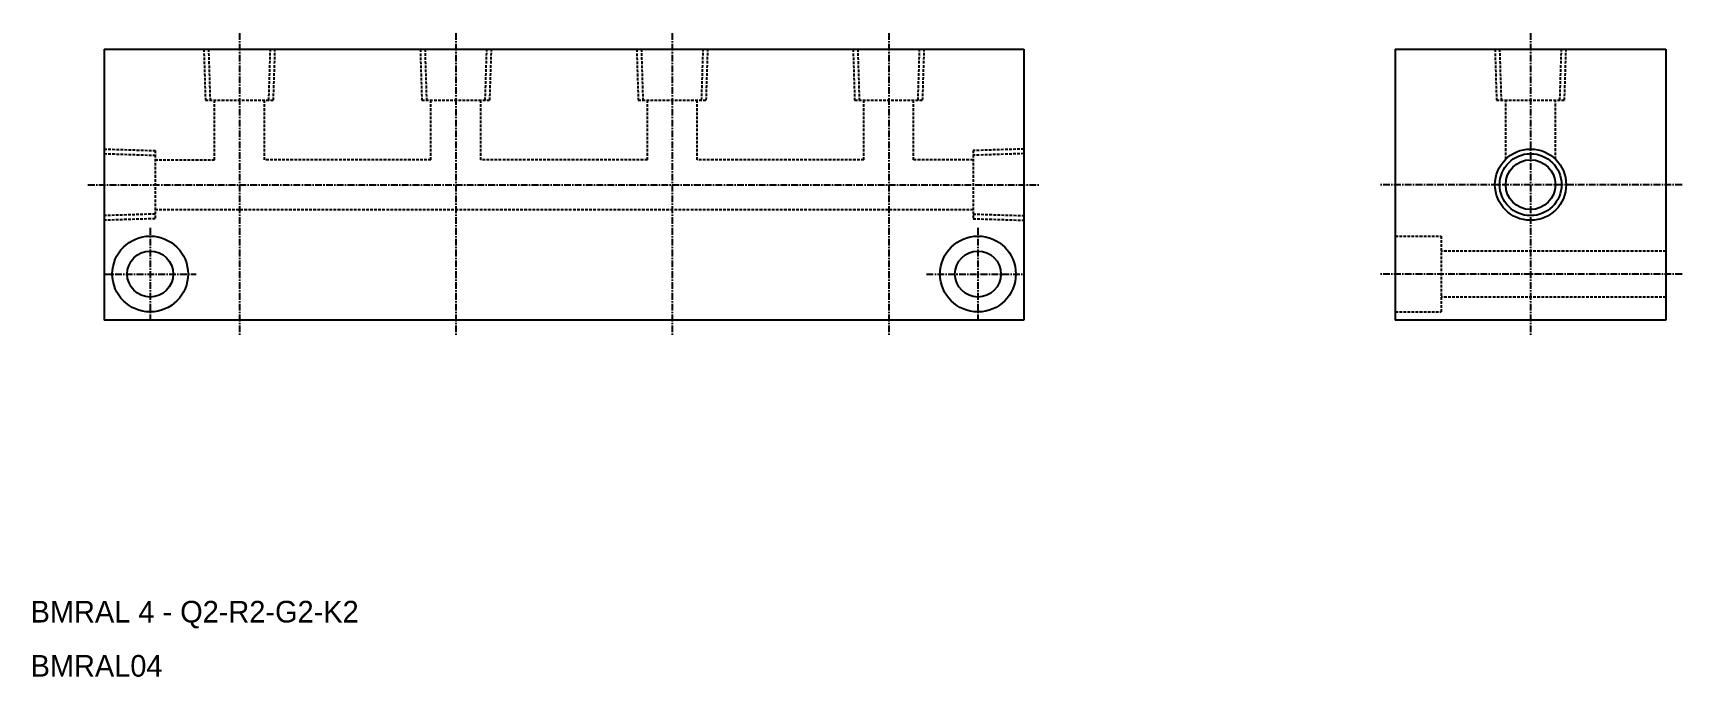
# Model space of a CAD drawing. Extents: x 1520 to 1825, y 380 to 499.
import ezdxf

# ---------------------------------------------------------------- set-up
doc = ezdxf.new("R2010")
doc.units = 0
doc.linetypes.add('CENTER', pattern=[2, 1.25, -0.25, 0.25, -0.25])
doc.linetypes.add('DASHED', pattern=[0.75, 0.5, -0.25])
doc.layers.get('0').update_dxf_attribs({"linetype": 'CONTINUOUS'})
doc.layers.add('CENTER', color=1, linetype='CENTER')

msp = doc.modelspace()

# ---------------------------------------------------------------- linework, layer by layer
at = {"color": 7, "linetype": 'CONTINUOUS'}
for p, q in [((1533.66, 495.63), (1703.66, 495.63)), ((1533.66, 495.63), (1533.66, 445.63)), ((1703.66, 495.63), (1703.66, 445.63)), ((1772.3, 495.63), (1822.3, 495.63)), ((1772.3, 495.63), (1772.3, 445.63)), ((1822.3, 495.63), (1822.3, 445.63)), ((1703.66, 445.63), (1533.66, 445.63)), ((1822.3, 445.63), (1772.3, 445.63))]:
    msp.add_line(p, q, dxfattribs=at)
at = {"color": 3, "linetype": 'DASHED'}
for p, q in [((1552.08, 495.63), (1552.37, 486.23)), ((1552.94, 495.66), (1553.23, 486.23)), ((1564.09, 486.23), (1564.38, 495.66)), ((1564.94, 486.23), (1565.24, 495.63)), ((1592.08, 495.63), (1592.37, 486.23)), ((1592.94, 495.66), (1593.23, 486.23)), ((1604.09, 486.23), (1604.38, 495.66)), ((1604.94, 486.23), (1605.24, 495.63)), ((1632.08, 495.63), (1632.37, 486.23)), ((1632.94, 495.66), (1633.23, 486.23)), ((1644.09, 486.23), (1644.38, 495.66)), ((1644.94, 486.23), (1645.24, 495.63)), ((1672.08, 495.63), (1672.37, 486.23)), ((1672.94, 495.66), (1673.23, 486.23)), ((1684.09, 486.23), (1684.38, 495.66)), ((1684.94, 486.23), (1685.24, 495.63)), ((1790.72, 495.63), (1791.01, 486.23)), ((1791.57, 495.66), (1791.87, 486.23)), ((1802.72, 486.23), (1803.02, 495.66)), ((1803.58, 486.23), (1803.87, 495.63)), ((1552.37, 486.23), (1564.94, 486.23)), ((1554.06, 475.23), (1554.06, 486.23)), ((1563.26, 475.23), (1563.26, 486.23)), ((1592.37, 486.23), (1604.94, 486.23)), ((1594.06, 475.23), (1594.06, 486.23)), ((1603.26, 475.23), (1603.26, 486.23)), ((1632.37, 486.23), (1644.94, 486.23)), ((1634.06, 475.23), (1634.06, 486.23)), ((1643.26, 475.23), (1643.26, 486.23)), ((1672.37, 486.23), (1684.94, 486.23)), ((1674.06, 475.23), (1674.06, 486.23)), ((1683.26, 475.23), (1683.26, 486.23)), ((1791.01, 486.23), (1803.58, 486.23)), ((1792.7, 475.34), (1792.7, 486.23)), ((1801.9, 475.34), (1801.9, 486.23)), ((1533.66, 477.21), (1543.06, 476.92)), ((1533.66, 476.36), (1543.06, 476.06)), ((1543.06, 476.92), (1543.06, 464.35)), ((1703.66, 477.21), (1694.26, 476.92)), ((1694.26, 476.92), (1694.26, 464.35)), ((1703.66, 476.36), (1694.26, 476.06)), ((1543.06, 475.23), (1554.06, 475.23)), ((1594.06, 475.23), (1563.26, 475.23)), ((1634.06, 475.23), (1603.26, 475.23)), ((1674.06, 475.23), (1643.26, 475.23)), ((1694.26, 475.23), (1683.26, 475.23)), ((1543.06, 465.21), (1533.66, 464.91)), ((1543.06, 464.35), (1533.66, 464.06)), ((1543.06, 466.03), (1694.26, 466.03)), ((1694.26, 465.21), (1703.66, 464.91)), ((1694.26, 464.35), (1703.66, 464.06)), ((1772.3, 461.13), (1780.8, 461.13)), ((1780.8, 461.13), (1780.8, 447.13)), ((1822.3, 458.38), (1780.8, 458.38)), ((1822.3, 449.88), (1780.8, 449.88)), ((1772.3, 447.13), (1780.8, 447.13))]:
    msp.add_line(p, q, dxfattribs=at)
at = {"color": 3, "linetype": 'CONTINUOUS'}
msp.add_circle((1797.3, 470.63), 6.58, dxfattribs=at)
at = {"color": 7, "linetype": 'CONTINUOUS'}
for centre, radius in [((1797.3, 470.63), 5.72), ((1797.3, 470.63), 4.6), ((1542.16, 454.13), 7), ((1695.16, 454.13), 7), ((1542.16, 454.13), 4.25), ((1695.16, 454.13), 4.25)]:
    msp.add_circle(centre, radius, dxfattribs=at)
at = {"layer": 'CENTER', "color": 1, "linetype": 'CENTER'}
for p, q in [((1558.66, 498.63), (1558.66, 442.63)), ((1598.66, 498.63), (1598.66, 442.63)), ((1638.66, 498.63), (1638.66, 442.63)), ((1678.66, 498.63), (1678.66, 442.63)), ((1797.3, 498.63), (1797.3, 442.63)), ((1530.66, 470.63), (1706.66, 470.63)), ((1825.3, 470.63), (1769.3, 470.63)), ((1542.16, 462.63), (1542.16, 445.63)), ((1695.16, 462.63), (1695.16, 445.63)), ((1533.66, 454.13), (1550.66, 454.13)), ((1685.66, 454.13), (1703.66, 454.13)), ((1825.3, 454.13), (1769.3, 454.13))]:
    msp.add_line(p, q, dxfattribs=at)

# ---------------------------------------------------------------- texts
at = {"color": 7, "linetype": 'CONTINUOUS'}
for s, p in [('BMRAL 4 - Q2-R2-G2-K2', (1520.06, 389.78)), ('BMRAL04', (1520.06, 379.78))]:
    msp.add_text(s, height=4, dxfattribs=at).set_placement(p)

doc.saveas('drawing.dxf')
